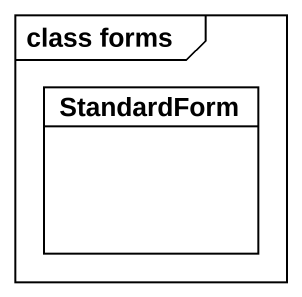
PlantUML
@startuml
mainframe class forms
hide circle
hide empty members
class StandardForm
@enduml
